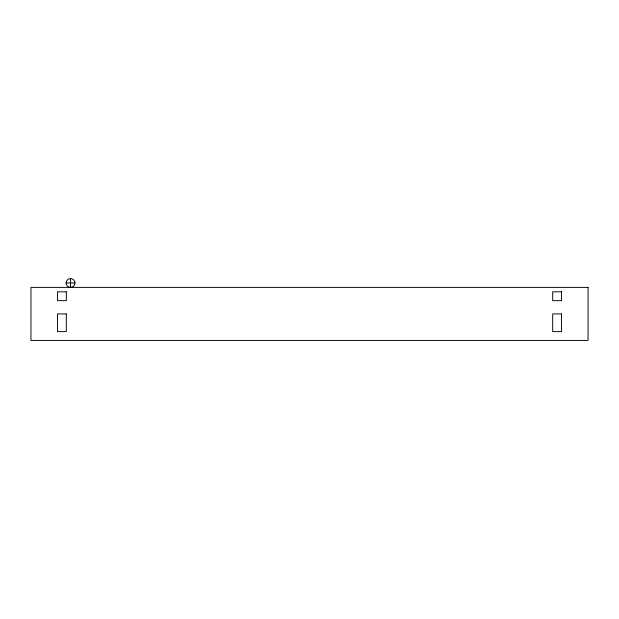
<?xml version="1.0" encoding="UTF-8"?>
<svg xmlns="http://www.w3.org/2000/svg" width="619" height="619" viewBox="0 0 619 619"><rect width="100%" height="100%" fill="white"/><g stroke="black" fill="none" stroke-linecap="round" stroke-linejoin="round"><path stroke-width="0.93" d="M66.132 282.968L74.976 282.968A4.418 4.418 0 0 1 68.338 286.798A4.418 4.418 0 0 1 68.338 279.146A4.418 4.418 0 0 1 74.976 282.968M70.551 278.55L70.551 287.394M588.05 287.394L30.95 287.394L30.95 340.45L588.05 340.45L588.05 287.394M66.318 291.812L57.482 291.812L57.482 300.656L66.318 300.656L66.318 291.812M561.518 291.812L552.682 291.812L552.682 300.656L561.518 300.656L561.518 291.812M66.318 313.918L57.482 313.918L57.482 331.606L66.318 331.606L66.318 313.918M561.518 313.918L552.682 313.918L552.682 331.606L561.518 331.606L561.518 313.918"/></g></svg>
